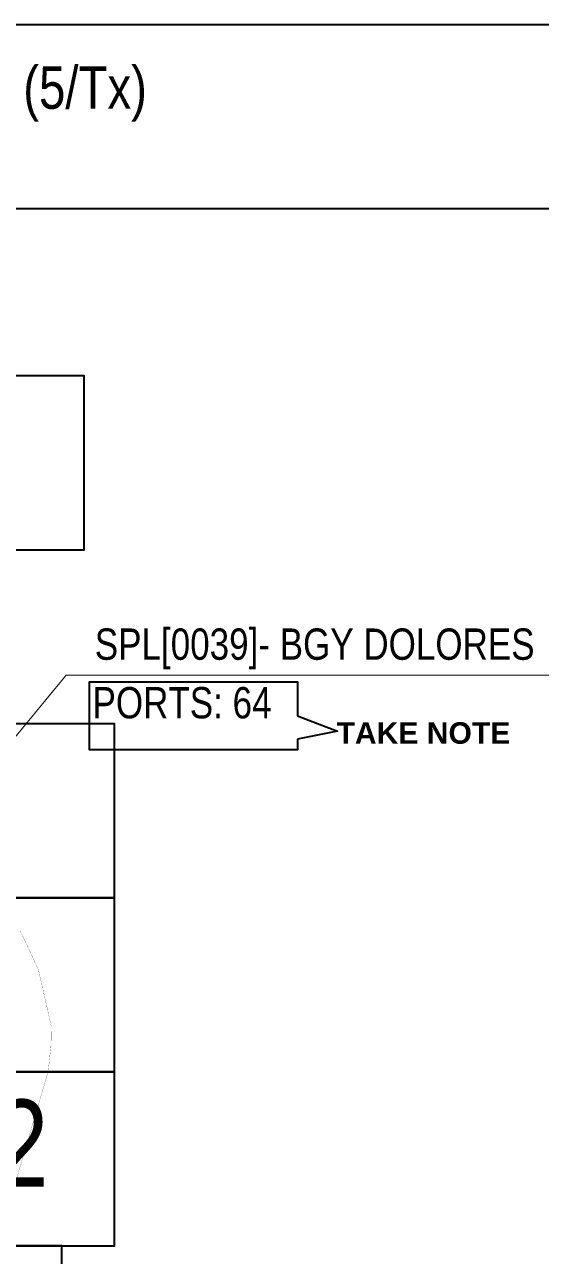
# Model space of a CAD drawing. Extents: x -663610 to -207124, y 70878 to 297551.
# Drawn here: x -262189 to -260605, y 73038 to 76819 of the extents above; entities that cross this region are included whole.
import ezdxf
from ezdxf.enums import TextEntityAlignment as Align

# ---------------------------------------------------------------- set-up
doc = ezdxf.new("R2010")
doc.units = 0
doc.header["$LTSCALE"] = 0.3
doc.layers.get('0').update_dxf_attribs({"linetype": 'CONTINUOUS'})
for name, color, linetype in [('BASEMAP', 7, 'CONTINUOUS'), ('BOX No.', 7, 'CONTINUOUS'), ('Gridlines', 7, 'CONTINUOUS'), ('NAP #', 3, 'CONTINUOUS'), ('Print', 7, 'CONTINUOUS'), ('Site boundry', 7, 'CONTINUOUS')]:
    doc.layers.add(name, color=color, linetype=linetype)
doc.styles.add('Mark', font='arial.ttf', dxfattribs={"width": 0.8, "height": 2.5})
doc.styles.add('WMF-Arial Unicode MS0', font='')
doc.styles.get('WMF-Arial Unicode MS0').set_extended_font_data('Arial Unicode MS', bold=True)
doc.linetypes.add('FENCELINE2', pattern='A,6.35,-2.54,[132,ltypeshp.shx,S=2.54,R=0,X=-2.54,Y=0],-2.54,25.4', length=36.83)

msp = doc.modelspace()

# ---------------------------------------------------------------- linework, layer by layer
at = {"color": 0, "lineweight": 0, "ltscale": 0.3}
msp.add_lwpolyline([(-266535.5, 76818.6), (-259165, 76818.6), (-259165, 72335.4), (-266535.5, 72335.4)], close=True, dxfattribs=at)
at = {"layer": 'BASEMAP', "color": 152, "ltscale": 2, "true_color": 0x2776bb}
for points in [[(-261351.8, 74624), (-261351.8, 74590.9), (-261990.6, 74590.9), (-261990.6, 74799.6), (-261351.8, 74799.6), (-261351.8, 74695.2)], [(-261351.8, 74695.2), (-261228.4, 74647.6), (-261351.8, 74624)]]:
    msp.add_lwpolyline(points, dxfattribs=at)
at = {"layer": 'Gridlines', "color": 251, "ltscale": 2}
for points in [[(-262949, 75205.1), (-262006.7, 75205.1), (-262006.7, 75739.8), (-262949, 75739.8)], [(-262856.2, 74135.9), (-261913.9, 74135.9), (-261913.9, 74670.5), (-262856.2, 74670.5)], [(-262856.2, 73601.3), (-261913.9, 73601.3), (-261913.9, 74135.9), (-262856.2, 74135.9)], [(-262856.2, 73066.7), (-261913.9, 73066.7), (-261913.9, 73601.3), (-262856.2, 73601.3)], [(-263017.3, 72532), (-262075.1, 72532), (-262075.1, 73066.7), (-263017.3, 73066.7)]]:
    msp.add_lwpolyline(points, close=True, dxfattribs=at)
at = {"layer": 'NAP #', "color": 152, "ltscale": 2, "true_color": 0x2776bb}
msp.add_lwpolyline([(-265325.2, 74335.9), (-265325.2, 72704.1), (-260472.2, 72704.1), (-260472.2, 76253.1), (-265325.2, 76253.1), (-265325.2, 75431.3)], dxfattribs=at)
at = {"layer": 'Print', "ltscale": 2}
msp.add_lwpolyline([(-266535.5, 76818.6), (-259165, 76818.6), (-259165, 71659.2), (-266535.5, 71659.2)], close=True, dxfattribs=at)
at = {"layer": 'Site boundry', "color": 116, "linetype": 'Continuous', "lineweight": 0, "ltscale": 2, "true_color": 0x136734, "const_width": 3.6}
msp.add_lwpolyline([(-262267.7, 74570.1), (-262062.1, 74819.9), (-260538.1, 74819.9)], dxfattribs=at)
at = {"layer": 'Site boundry', "color": 116, "linetype": 'FENCELINE2', "lineweight": 0, "ltscale": 5, "true_color": 0x136734, "const_width": 0.605}
msp.add_lwpolyline([(-262202.6, 74034.3), (-262146.9, 73914.8), (-262107.3, 73740.7), (-262108.6, 73681.1), (-262117, 73602.7), (-262224.8, 73237.7)], dxfattribs=at)

# ---------------------------------------------------------------- texts
at = {"color": 7, "style": 'Mark', "width": 0.8}
msp.add_text('Keymap of SPL[0039] (5/Tx)', height=130.288, dxfattribs=at).set_placement((-262732.2, 76560.1), align=Align.CENTER)
at = {"layer": 'BASEMAP', "color": 152, "ltscale": 2, "true_color": 0x2776bb, "insert": (-261231.5, 74675.6), "char_height": 66.13, "width": 1789.567, "attachment_point": 1, "style": 'WMF-Arial Unicode MS0'}
msp.add_mtext('TAKE NOTE', dxfattribs=at)
at = {"layer": 'BOX No.', "color": 251, "style": 'Mark', "width": 0.8}
msp.add_text('2', height=267.8, dxfattribs=at).set_placement((-262199.4, 73248.4), align=Align.CENTER)
at = {"layer": 'Site boundry', "color": 116, "true_color": 0x136734, "style": 'Mark', "width": 0.8}
for s, height, p in [('SPL[0039]- BGY DOLORES', 96.228, (-261973.9, 74867.4)), ('PORTS: 64', 96.23, (-261980.9, 74687.4))]:
    msp.add_text(s, height=height, dxfattribs=at).set_placement(p)

doc.saveas('drawing.dxf')
